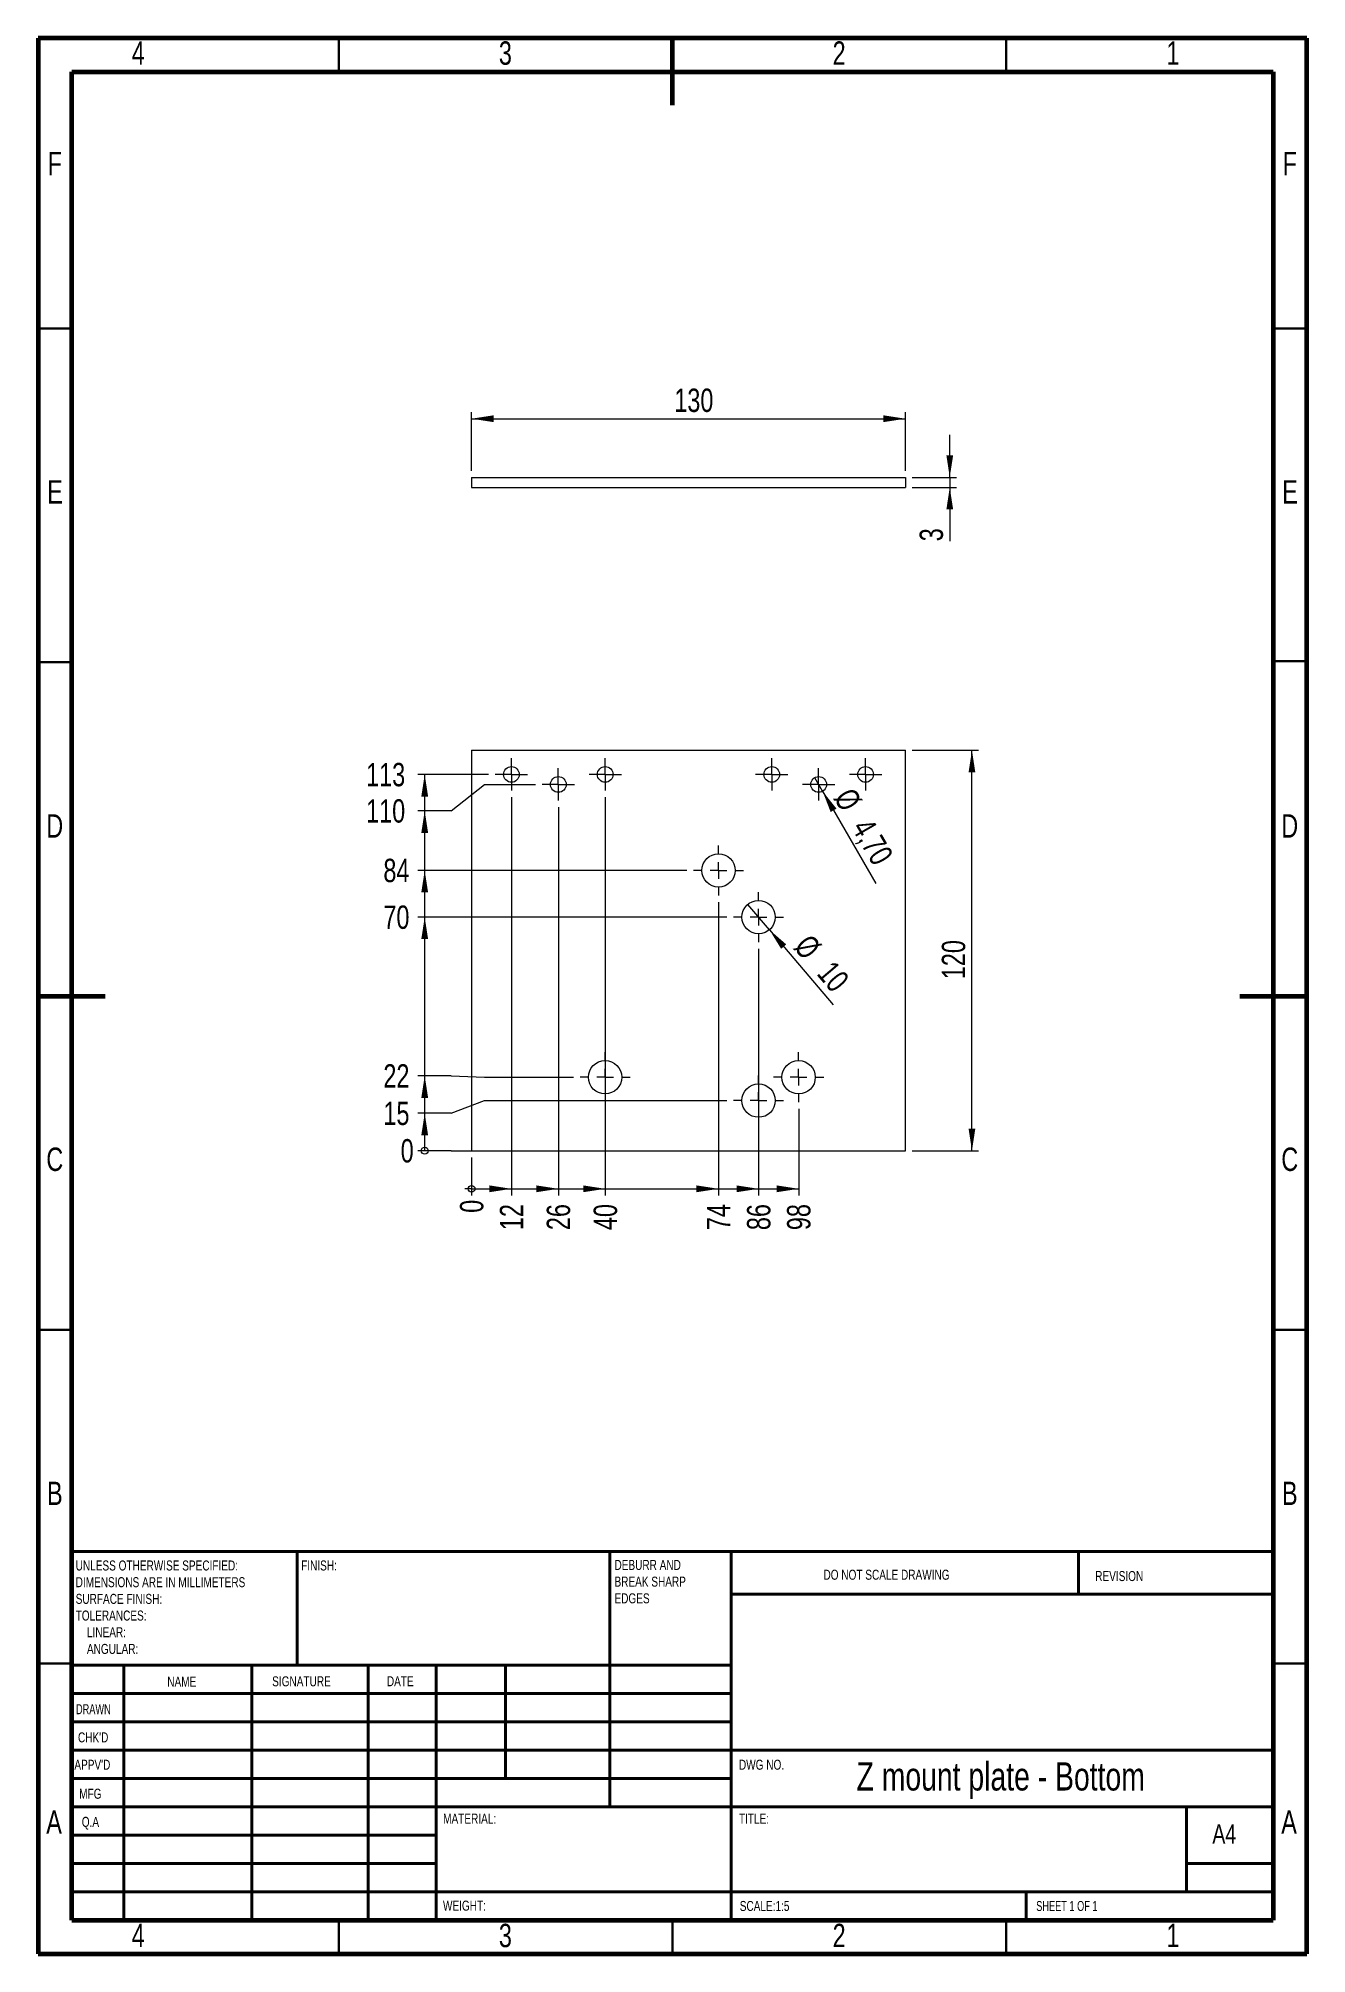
# Model space of a CAD drawing. Header units: millimetres. Extents: x 15 to 205, y 5 to 292.
import ezdxf

# ---------------------------------------------------------------- set-up
doc = ezdxf.new("R2010")
doc.units = ezdxf.units.MM
doc.styles.add('SLDTEXTSTYLE0', font='TXT', dxfattribs={"width": 0.75})
doc.styles.add('SLDTEXTSTYLE1', font='TXT', dxfattribs={"width": 0.686449})
doc.styles.add('SLDTEXTSTYLE2', font='TXT', dxfattribs={"width": 0.6875})
doc.dimstyles.new('SLDDIMSTYLE0', dxfattribs={"dimtxt": 3.5, "dimasz": 0.338667, "dimexe": 0, "dimexo": 0.0625, "dimgap": 0.875, "dimtad": 0, "dimtih": 1, "dimtoh": 1, "dimdec": 0, "dimlfac": 2, "dimrnd": 1e-09, "dimdsep": 46, "dimtxsty": 'SLDTEXTSTYLE0', "dimblk1": 'ORIGIN', "dimblk2": 'ORIGIN', "dimsah": 1, "dimcen": 0.09, "dimadec": 0, "dimazin": 2, "dimtfac": 1, "dimtdec": 0, "dimtofl": 0, "dimtmove": 0, "dimatfit": 3, "dimldrblk": 'ORIGIN', "dimfxl": 1, "dimfrac": 2, "dimtolj": 1, "dimtzin": 12, "dimarcsym": 0})
doc.dimstyles.new('SLDDIMSTYLE1', dxfattribs={"dimtxt": 3.5, "dimasz": 3.302, "dimexe": 0, "dimexo": 0.0625, "dimgap": 0.875, "dimtad": 0, "dimtih": 1, "dimtoh": 1, "dimlfac": 2, "dimrnd": 1e-09, "dimzin": 12, "dimdsep": 46, "dimtxsty": 'SLDTEXTSTYLE0', "dimsah": 1, "dimcen": 0.09, "dimadec": 0, "dimazin": 3, "dimtfac": 1, "dimtofl": 0, "dimtmove": 0, "dimatfit": 3, "dimfxl": 1, "dimfrac": 2, "dimtolj": 1, "dimtzin": 12, "dimarcsym": 0})
doc.dimstyles.new('SLDDIMSTYLE2', dxfattribs={"dimtxt": 3.5, "dimasz": 3.302, "dimexe": 0, "dimexo": 0.0625, "dimgap": 0.875, "dimtad": 0, "dimtih": 1, "dimtoh": 1, "dimdec": 0, "dimlfac": 2, "dimrnd": 1e-09, "dimzin": 12, "dimdsep": 46, "dimtxsty": 'SLDTEXTSTYLE0', "dimsah": 1, "dimcen": 0.09, "dimadec": 0, "dimazin": 3, "dimtfac": 1, "dimtdec": 0, "dimtofl": 0, "dimtmove": 0, "dimatfit": 3, "dimfxl": 1, "dimfrac": 2, "dimtolj": 1, "dimtzin": 12, "dimarcsym": 0})
doc.dimstyles.new('SLDDIMSTYLE3', dxfattribs={"dimtxt": 3.5, "dimasz": 3.302, "dimexe": 0, "dimexo": 0.0625, "dimgap": 0.875, "dimtad": 0, "dimtih": 1, "dimtoh": 1, "dimdec": 1, "dimlfac": 2, "dimrnd": 1e-09, "dimzin": 12, "dimdsep": 46, "dimtxsty": 'SLDTEXTSTYLE0', "dimsah": 1, "dimcen": 0.09, "dimadec": 0, "dimazin": 3, "dimtfac": 1, "dimtdec": 1, "dimtofl": 0, "dimtmove": 0, "dimatfit": 3, "dimfxl": 1, "dimfrac": 2, "dimtolj": 1, "dimtzin": 12, "dimarcsym": 0})
doc.dimstyles.new('SLDDIMSTYLE4', dxfattribs={"dimtxt": 3.5, "dimasz": 3.302, "dimexe": 0, "dimexo": 0.0625, "dimgap": 0.875, "dimtad": 1, "dimlfac": 2, "dimrnd": 1e-09, "dimzin": 12, "dimdsep": 46, "dimtxsty": 'SLDTEXTSTYLE0', "dimsah": 1, "dimcen": 0.09, "dimadec": 0, "dimazin": 3, "dimtfac": 1, "dimtofl": 0, "dimtmove": 0, "dimatfit": 3, "dimfxl": 1, "dimfrac": 2, "dimtolj": 1, "dimtzin": 12, "dimarcsym": 0})
doc.dimstyles.new('SLDDIMSTYLE5', dxfattribs={"dimtxt": 3.5, "dimasz": 3.302, "dimexe": 0, "dimexo": 0.0625, "dimgap": 0.875, "dimtad": 1, "dimlfac": 2, "dimrnd": 1e-09, "dimzin": 12, "dimdsep": 46, "dimtxsty": 'SLDTEXTSTYLE0', "dimblk1": 'NONE', "dimsah": 1, "dimcen": 0, "dimadec": 0, "dimazin": 3, "dimtfac": 1, "dimtmove": 0, "dimatfit": 3, "dimldrblk": 'NONE', "dimfxl": 1, "dimfrac": 2, "dimtolj": 1, "dimtzin": 12, "dimarcsym": 0})
doc.dimstyles.new('SLDDIMSTYLE6', dxfattribs={"dimtxt": 3.5, "dimasz": 3.302, "dimexe": 0, "dimexo": 0.0625, "dimgap": 0.875, "dimtad": 1, "dimlfac": 2, "dimrnd": 1e-09, "dimzin": 12, "dimdsep": 46, "dimtxsty": 'SLDTEXTSTYLE0', "dimsah": 1, "dimcen": 0.09, "dimadec": 0, "dimazin": 3, "dimtfac": 1, "dimtmove": 0, "dimatfit": 0, "dimfxl": 1, "dimfrac": 2, "dimtolj": 1, "dimtzin": 12, "dimarcsym": 0})

# ---------------------------------------------------------------- blocks, each defined once
blk = doc.blocks.new('SW_NOTE_0')
at = {"color": 0, "linetype": 'Continuous', "lineweight": 0, "char_height": 1.5, "attachment_point": 1, "style": 'SLDTEXTSTYLE0'}
for s, insert in [('UNLESS OTHERWISE SPECIFIED:', (0, 1.93)), ('DIMENSIONS ARE IN MILLIMETERS', (0, -0.57)), ('TOLERANCES:', (0, -5.57)), ('SURFACE FINISH:', (0, -3.07)), ('LINEAR:', (1.69, -8.07)), ('ANGULAR:', (1.69, -10.57))]:
    blk.add_mtext(s, dxfattribs=dict(at, insert=insert))
blk = doc.blocks.new('SW_NOTE_1')
at = {"color": 0, "linetype": 'Continuous', "lineweight": 0, "char_height": 1.5, "attachment_point": 1, "style": 'SLDTEXTSTYLE0'}
for s, insert in [('DEBURR AND', (0, 1.93)), ('BREAK SHARP', (0, -0.57)), ('EDGES', (0, -3.07))]:
    blk.add_mtext(s, dxfattribs=dict(at, insert=insert))
blk = doc.blocks.new('_ORIGIN')
at = {"color": 0, "linetype": 'ByBlock', "lineweight": -2}
blk.add_line((0, 0), (-1, 0), dxfattribs=at)
blk.add_circle((0, 0), 0.5, dxfattribs=at)
blk = doc.blocks.new('_D')
at = {"color": 7, "linetype": 'Continuous', "lineweight": 0}
for q in [(71.86, 125.32), (79.9, 125.32)]:
    blk.add_line((76.86, 125.32), q, dxfattribs=at)
at = {"color": 7, "linetype": 'Continuous', "lineweight": 0, "xscale": 1.016, "yscale": 1.016}
blk.add_blockref('_ORIGIN', (72.88, 125.32, 0.05), dxfattribs=at)
at = {"color": 7, "linetype": 'Continuous', "lineweight": 0, "insert": (69.28, 127.06), "char_height": 3.5, "attachment_point": 1, "style": 'SLDTEXTSTYLE0'}
blk.add_mtext('0', dxfattribs=at)
blk = doc.blocks.new('_D_1')
at = {"color": 7, "linetype": 'Continuous', "lineweight": 0}
for p, q in [((76.86, 130.93), (81.86, 132.82)), ((81.86, 132.82), (118.15, 132.82)), ((76.86, 130.93), (71.86, 130.93)), ((72.88, 125.32), (72.88, 130.93))]:
    blk.add_line(p, q, dxfattribs=at)
blk.add_solid([(72.88, 130.93), (72.37, 127.63), (73.39, 127.63)], dxfattribs=at)
at = {"color": 7, "linetype": 'Continuous', "lineweight": 0, "insert": (66.69, 132.67), "char_height": 3.5, "attachment_point": 1, "style": 'SLDTEXTSTYLE0'}
blk.add_mtext('15', dxfattribs=at)
blk = doc.blocks.new('_D_2')
at = {"color": 7, "linetype": 'Continuous', "lineweight": 0}
for p, q in [((76.86, 136.55), (71.86, 136.55)), ((72.88, 130.93), (72.88, 136.55)), ((76.86, 136.55), (81.86, 136.32)), ((81.86, 136.32), (95.15, 136.32))]:
    blk.add_line(p, q, dxfattribs=at)
blk.add_solid([(72.88, 136.55), (72.37, 133.24), (73.39, 133.24)], dxfattribs=at)
at = {"color": 7, "linetype": 'Continuous', "lineweight": 0, "insert": (66.69, 138.28), "char_height": 3.5, "attachment_point": 1, "style": 'SLDTEXTSTYLE0'}
blk.add_mtext('22', dxfattribs=at)
blk = doc.blocks.new('_D_3')
at = {"color": 7, "linetype": 'Continuous', "lineweight": 0}
for p, q in [((118.15, 160.32), (71.86, 160.32)), ((72.88, 136.55), (72.88, 160.32))]:
    blk.add_line(p, q, dxfattribs=at)
blk.add_solid([(72.88, 160.32), (72.37, 157.02), (73.39, 157.02)], dxfattribs=at)
at = {"color": 7, "linetype": 'Continuous', "lineweight": 0, "insert": (66.69, 162.06), "char_height": 3.5, "attachment_point": 1, "style": 'SLDTEXTSTYLE0'}
blk.add_mtext('70', dxfattribs=at)
blk = doc.blocks.new('_D_4')
at = {"color": 7, "linetype": 'Continuous', "lineweight": 0}
for p, q in [((112.15, 167.32), (71.86, 167.32)), ((72.88, 160.32), (72.88, 167.32))]:
    blk.add_line(p, q, dxfattribs=at)
blk.add_solid([(72.88, 167.32), (72.37, 164.02), (73.39, 164.02)], dxfattribs=at)
at = {"color": 7, "linetype": 'Continuous', "lineweight": 0, "insert": (66.69, 169.06), "char_height": 3.5, "attachment_point": 1, "style": 'SLDTEXTSTYLE0'}
blk.add_mtext('84', dxfattribs=at)
blk = doc.blocks.new('_D_5')
at = {"color": 7, "linetype": 'Continuous', "lineweight": 0}
for p, q in [((76.86, 176.25), (81.86, 180.2)), ((81.86, 180.2), (89.47, 180.2)), ((76.86, 176.25), (71.86, 176.25)), ((72.88, 167.32), (72.88, 176.25))]:
    blk.add_line(p, q, dxfattribs=at)
blk.add_solid([(72.88, 176.25), (72.37, 172.94), (73.39, 172.94)], dxfattribs=at)
at = {"color": 7, "linetype": 'Continuous', "lineweight": 0, "insert": (64.1, 177.98), "char_height": 3.5, "attachment_point": 1, "style": 'SLDTEXTSTYLE0'}
blk.add_mtext('110', dxfattribs=at)
blk = doc.blocks.new('_D_6')
at = {"color": 7, "linetype": 'Continuous', "lineweight": 0}
for p, q in [((82.45, 181.7), (71.86, 181.7)), ((72.88, 176.25), (72.88, 181.7))]:
    blk.add_line(p, q, dxfattribs=at)
blk.add_solid([(72.88, 181.7), (72.37, 178.39), (73.39, 178.39)], dxfattribs=at)
at = {"color": 7, "linetype": 'Continuous', "lineweight": 0, "insert": (64.1, 183.43), "char_height": 3.5, "attachment_point": 1, "style": 'SLDTEXTSTYLE0'}
blk.add_mtext('113', dxfattribs=at)
blk = doc.blocks.new('_D_7')
at = {"color": 7, "linetype": 'Continuous', "lineweight": 0}
blk.add_line((79.9, 124.32), (79.9, 118.59), dxfattribs=at)
at = {"color": 7, "linetype": 'Continuous', "lineweight": 0, "xscale": 1.016, "yscale": 1.016}
blk.add_blockref('_ORIGIN', (79.9, 119.61, 0.05), dxfattribs=at)
at = {"color": 7, "linetype": 'Continuous', "lineweight": 0, "insert": (78.16, 116.01), "char_height": 3.5, "attachment_point": 1, "rotation": 90, "style": 'SLDTEXTSTYLE0'}
blk.add_mtext('0', dxfattribs=at)
blk = doc.blocks.new('_D_8')
at = {"color": 7, "linetype": 'Continuous', "lineweight": 0}
for p, q in [((85.87, 178.27), (85.87, 118.59)), ((79.9, 119.61), (85.87, 119.61))]:
    blk.add_line(p, q, dxfattribs=at)
blk.add_solid([(85.87, 119.61), (82.57, 120.12), (82.57, 119.1)], dxfattribs=at)
at = {"color": 7, "linetype": 'Continuous', "lineweight": 0, "insert": (84.14, 113.42), "char_height": 3.5, "attachment_point": 1, "rotation": 90, "style": 'SLDTEXTSTYLE0'}
blk.add_mtext('12', dxfattribs=at)
blk = doc.blocks.new('_D_9')
at = {"color": 7, "linetype": 'Continuous', "lineweight": 0}
for p, q in [((92.9, 176.77), (92.9, 118.59)), ((85.87, 119.61), (92.9, 119.61))]:
    blk.add_line(p, q, dxfattribs=at)
blk.add_solid([(92.9, 119.61), (89.59, 120.12), (89.59, 119.1)], dxfattribs=at)
at = {"color": 7, "linetype": 'Continuous', "lineweight": 0, "insert": (91.16, 113.42), "char_height": 3.5, "attachment_point": 1, "rotation": 90, "style": 'SLDTEXTSTYLE0'}
blk.add_mtext('26', dxfattribs=at)
blk = doc.blocks.new('_D_10')
at = {"color": 7, "linetype": 'Continuous', "lineweight": 0}
for p, q in [((99.92, 178.27), (99.92, 118.59)), ((92.9, 119.61), (99.92, 119.61))]:
    blk.add_line(p, q, dxfattribs=at)
blk.add_solid([(99.92, 119.61), (96.62, 120.12), (96.62, 119.1)], dxfattribs=at)
at = {"color": 7, "linetype": 'Continuous', "lineweight": 0, "insert": (98.19, 113.42), "char_height": 3.5, "attachment_point": 1, "rotation": 90, "style": 'SLDTEXTSTYLE0'}
blk.add_mtext('40', dxfattribs=at)
blk = doc.blocks.new('_D_11')
at = {"color": 7, "linetype": 'Continuous', "lineweight": 0}
for p, q in [((116.9, 162.57), (116.9, 118.59)), ((99.92, 119.61), (116.9, 119.61))]:
    blk.add_line(p, q, dxfattribs=at)
blk.add_solid([(116.9, 119.61), (113.59, 120.12), (113.59, 119.1)], dxfattribs=at)
at = {"color": 7, "linetype": 'Continuous', "lineweight": 0, "insert": (115.16, 113.42), "char_height": 3.5, "attachment_point": 1, "rotation": 90, "style": 'SLDTEXTSTYLE0'}
blk.add_mtext('74', dxfattribs=at)
blk = doc.blocks.new('_D_12')
at = {"color": 7, "linetype": 'Continuous', "lineweight": 0}
for p, q in [((122.9, 155.57), (122.9, 118.59)), ((116.9, 119.61), (122.9, 119.61))]:
    blk.add_line(p, q, dxfattribs=at)
blk.add_solid([(122.9, 119.61), (119.59, 120.12), (119.59, 119.1)], dxfattribs=at)
at = {"color": 7, "linetype": 'Continuous', "lineweight": 0, "insert": (121.16, 113.42), "char_height": 3.5, "attachment_point": 1, "rotation": 90, "style": 'SLDTEXTSTYLE0'}
blk.add_mtext('86', dxfattribs=at)
blk = doc.blocks.new('_D_13')
at = {"color": 7, "linetype": 'Continuous', "lineweight": 0}
for p, q in [((128.9, 131.57), (128.9, 118.59)), ((122.9, 119.61), (128.9, 119.61))]:
    blk.add_line(p, q, dxfattribs=at)
blk.add_solid([(128.9, 119.61), (125.59, 120.12), (125.59, 119.1)], dxfattribs=at)
at = {"color": 7, "linetype": 'Continuous', "lineweight": 0, "insert": (127.16, 113.42), "char_height": 3.5, "attachment_point": 1, "rotation": 90, "style": 'SLDTEXTSTYLE0'}
blk.add_mtext('98', dxfattribs=at)
blk = doc.blocks.new('_D_14')
at = {"color": 7, "linetype": 'Continuous', "lineweight": 0}
for p, q in [((145.9, 185.32), (155.86, 185.32)), ((154.86, 125.32), (154.86, 185.32)), ((145.9, 125.32), (155.86, 125.32))]:
    blk.add_line(p, q, dxfattribs=at)
for points in [[(154.86, 185.32), (154.35, 182.02), (155.36, 182.02)], [(154.86, 125.32), (155.36, 128.62), (154.35, 128.62)]]:
    blk.add_solid(points, dxfattribs=at)
at = {"color": 7, "linetype": 'Continuous', "lineweight": 0, "insert": (150.34, 151.02), "char_height": 3.5, "attachment_point": 1, "rotation": 90, "style": 'SLDTEXTSTYLE0'}
blk.add_mtext('120', dxfattribs=at)
blk = doc.blocks.new('_D_15')
at = {"color": 7, "linetype": 'Continuous', "lineweight": 0}
for q in [(131.31, 181.21), (140.45, 165.38)]:
    blk.add_line((132.48, 179.18), q, dxfattribs=at)
blk.add_solid([(132.48, 179.18), (133.69, 176.07), (134.57, 176.57)], dxfattribs=at)
at = {"color": 7, "linetype": 'Continuous', "lineweight": 0, "char_height": 3.5, "attachment_point": 1, "rotation": 300, "style": 'SLDTEXTSTYLE0'}
for s, insert in [('%%c', (137.11, 179.99)), ('4,70', (139.79, 175.45))]:
    blk.add_mtext(s, dxfattribs=dict(at, insert=insert))
blk = doc.blocks.new('_NONE')
blk = doc.blocks.new('_D_16')
at = {"color": 7, "linetype": 'Continuous', "lineweight": 0}
for q in [(121.27, 162.23), (134.08, 147.19)]:
    blk.add_line((124.52, 158.42), q, dxfattribs=at)
blk.add_solid([(124.52, 158.42), (126.27, 155.57), (127.04, 156.23)], dxfattribs=at)
at = {"color": 7, "linetype": 'Continuous', "lineweight": 0, "char_height": 3.5, "attachment_point": 1, "rotation": 310.4142, "style": 'SLDTEXTSTYLE0'}
for s, insert in [('%%c', (130.69, 158.02)), ('10', (134.15, 154.04))]:
    blk.add_mtext(s, dxfattribs=dict(at, insert=insert))
blk = doc.blocks.new('SW_CENTERMARKSYMBOL_0')
at = {"color": 0, "linetype": 'Continuous', "lineweight": 0}
for p, q in [((0, 2.5), (0, 3.75)), ((-2.5, 0), (-3.75, 0)), ((0, 0), (-1.25, 0)), ((0, 0), (0, 1.25)), ((0, 0), (0, -1.25)), ((0, 0), (1.25, 0)), ((2.5, 0), (3.75, 0)), ((0, -2.5), (0, -3.75))]:
    blk.add_line(p, q, dxfattribs=at)
blk = doc.blocks.new('SW_CENTERMARKSYMBOL_1')
at = {"color": 0, "linetype": 'Continuous', "lineweight": 0}
for p, q in [((0, 2.5), (0, 3.75)), ((-2.5, 0), (-3.75, 0)), ((0, 0), (-1.25, 0)), ((0, 0), (0, 1.25)), ((0, 0), (0, -1.25)), ((0, 0), (1.25, 0)), ((2.5, 0), (3.75, 0)), ((0, -2.5), (0, -3.75))]:
    blk.add_line(p, q, dxfattribs=at)
blk = doc.blocks.new('SW_CENTERMARKSYMBOL_2')
at = {"color": 0, "linetype": 'Continuous', "lineweight": 0}
for p, q in [((0, 2.5), (0, 3.75)), ((-2.5, 0), (-3.75, 0)), ((0, 0), (-1.25, 0)), ((0, 0), (0, 1.25)), ((0, 0), (0, -1.25)), ((0, 0), (1.25, 0)), ((2.5, 0), (3.75, 0)), ((0, -2.5), (0, -3.75))]:
    blk.add_line(p, q, dxfattribs=at)
blk = doc.blocks.new('SW_CENTERMARKSYMBOL_3')
at = {"color": 0, "linetype": 'Continuous', "lineweight": 0}
for p, q in [((0, 2.5), (0, 3.75)), ((-2.5, 0), (-3.75, 0)), ((0, 0), (-1.25, 0)), ((0, 0), (0, 1.25)), ((0, 0), (0, -1.25)), ((0, 0), (1.25, 0)), ((2.5, 0), (3.75, 0)), ((0, -2.5), (0, -3.75))]:
    blk.add_line(p, q, dxfattribs=at)
blk = doc.blocks.new('SW_CENTERMARKSYMBOL_4')
at = {"color": 0, "linetype": 'Continuous', "lineweight": 0}
for p, q in [((0, 2.5), (0, 3.75)), ((-2.5, 0), (-3.75, 0)), ((0, 0), (-1.25, 0)), ((0, 0), (0, 1.25)), ((0, 0), (0, -1.25)), ((0, 0), (1.25, 0)), ((2.5, 0), (3.75, 0)), ((0, -2.5), (0, -3.75))]:
    blk.add_line(p, q, dxfattribs=at)
blk = doc.blocks.new('SW_CENTERMARKSYMBOL_5')
at = {"color": 0, "linetype": 'Continuous', "lineweight": 0}
for p, q in [((-1.25, 0), (-2.425, 0)), ((0, 0), (-1.25, 0)), ((0, 1.25), (0, 2.425)), ((0, 0), (0, 1.25)), ((0, 0), (0, -1.25)), ((0, 0), (1.25, 0)), ((1.25, 0), (2.425, 0)), ((0, -1.25), (0, -2.425))]:
    blk.add_line(p, q, dxfattribs=at)
blk = doc.blocks.new('SW_CENTERMARKSYMBOL_6')
at = {"color": 0, "linetype": 'Continuous', "lineweight": 0}
for p, q in [((-1.25, 0), (-2.425, 0)), ((0, 0), (-1.25, 0)), ((0, 1.25), (0, 2.425)), ((0, 0), (0, 1.25)), ((0, 0), (0, -1.25)), ((0, 0), (1.25, 0)), ((1.25, 0), (2.425, 0)), ((0, -1.25), (0, -2.425))]:
    blk.add_line(p, q, dxfattribs=at)
blk = doc.blocks.new('SW_CENTERMARKSYMBOL_7')
at = {"color": 0, "linetype": 'Continuous', "lineweight": 0}
for p, q in [((-1.25, 0), (-2.425, 0)), ((0, 0), (-1.25, 0)), ((0, 1.25), (0, 2.425)), ((0, 0), (0, 1.25)), ((0, 0), (0, -1.25)), ((0, 0), (1.25, 0)), ((1.25, 0), (2.425, 0)), ((0, -1.25), (0, -2.425))]:
    blk.add_line(p, q, dxfattribs=at)
blk = doc.blocks.new('SW_CENTERMARKSYMBOL_8')
at = {"color": 0, "linetype": 'Continuous', "lineweight": 0}
for p, q in [((-1.25, 0), (-2.425, 0)), ((0, 0), (-1.25, 0)), ((0, 1.25), (0, 2.425)), ((0, 0), (0, 1.25)), ((0, 0), (0, -1.25)), ((0, 0), (1.25, 0)), ((1.25, 0), (2.425, 0)), ((0, -1.25), (0, -2.425))]:
    blk.add_line(p, q, dxfattribs=at)
blk = doc.blocks.new('SW_CENTERMARKSYMBOL_9')
at = {"color": 0, "linetype": 'Continuous', "lineweight": 0}
for p, q in [((-1.25, 0), (-2.425, 0)), ((0, 0), (-1.25, 0)), ((0, 1.25), (0, 2.425)), ((0, 0), (0, 1.25)), ((0, 0), (0, -1.25)), ((0, 0), (1.25, 0)), ((1.25, 0), (2.425, 0)), ((0, -1.25), (0, -2.425))]:
    blk.add_line(p, q, dxfattribs=at)
blk = doc.blocks.new('SW_CENTERMARKSYMBOL_10')
at = {"color": 0, "linetype": 'Continuous', "lineweight": 0}
for p, q in [((-1.25, 0), (-2.425, 0)), ((0, 0), (-1.25, 0)), ((0, 1.25), (0, 2.425)), ((0, 0), (0, 1.25)), ((0, 0), (0, -1.25)), ((0, 0), (1.25, 0)), ((1.25, 0), (2.425, 0)), ((0, -1.25), (0, -2.425))]:
    blk.add_line(p, q, dxfattribs=at)
blk = doc.blocks.new('_D_17')
at = {"color": 7, "linetype": 'Continuous', "lineweight": 0}
for p, q in [((151.53, 226.21), (151.53, 232.56)), ((145.9, 226.21), (152.53, 226.21)), ((145.9, 224.71), (152.53, 224.71)), ((151.53, 226.21), (151.53, 224.71)), ((151.53, 224.71), (151.53, 216.63))]:
    blk.add_line(p, q, dxfattribs=at)
for points in [[(151.53, 226.21), (152.04, 229.51), (151.03, 229.51)], [(151.53, 224.71), (151.03, 221.41), (152.04, 221.41)]]:
    blk.add_solid(points, dxfattribs=at)
at = {"color": 7, "linetype": 'Continuous', "lineweight": 0, "insert": (147.02, 216.63), "char_height": 3.5, "attachment_point": 1, "rotation": 90, "style": 'SLDTEXTSTYLE0'}
blk.add_mtext('3', dxfattribs=at)
blk = doc.blocks.new('_D_18')
at = {"color": 7, "linetype": 'Continuous', "lineweight": 0}
for p, q in [((79.9, 227.21), (79.9, 236)), ((144.9, 227.21), (144.9, 236)), ((79.9, 235), (144.9, 235))]:
    blk.add_line(p, q, dxfattribs=at)
for points in [[(79.9, 235), (83.2, 234.49), (83.2, 235.51)], [(144.9, 235), (141.59, 235.51), (141.59, 234.49)]]:
    blk.add_solid(points, dxfattribs=at)
at = {"color": 7, "linetype": 'Continuous', "lineweight": 0, "insert": (110.27, 239.51), "char_height": 3.5, "attachment_point": 1, "style": 'SLDTEXTSTYLE0'}
blk.add_mtext('130', dxfattribs=at)

msp = doc.modelspace()

# ---------------------------------------------------------------- linework, layer by layer
at = {"color": 7, "linetype": 'Continuous', "lineweight": 60}
for p, q in [((205, 292), (15, 292)), ((15, 292), (15, 5)), ((110, 282), (110, 292)), ((205, 5), (205, 292)), ((20, 287), (200, 287)), ((20, 10), (20, 287)), ((200, 287), (200, 10)), ((15, 148.5), (25, 148.5)), ((195, 148.5), (205, 148.5)), ((20, 10), (200, 10)), ((15, 5), (205, 5))]:
    msp.add_line(p, q, dxfattribs=at)
at = {"color": 7, "linetype": 'Continuous', "lineweight": 30}
for p, q in [((60, 287), (60, 292)), ((160, 287), (160, 292)), ((20, 248.5), (15, 248.5)), ((200, 248.5), (205, 248.5)), ((20, 198.5), (15, 198.5)), ((200, 198.6509), (205, 198.6509)), ((20, 98.5), (15, 98.5)), ((200, 98.5), (205, 98.5)), ((20, 48.5), (15, 48.5)), ((200, 48.5), (205, 48.5)), ((60, 10), (60, 5)), ((110, 10), (110, 5)), ((160, 10), (160, 5))]:
    msp.add_line(p, q, dxfattribs=at)
at = {"color": 7, "linetype": 'Continuous', "lineweight": 15}
for p, q in [((79.8955, 226.2129), (144.8955, 226.2129)), ((79.8955, 226.2129), (79.8955, 224.7129)), ((79.8955, 224.7129), (144.8955, 224.7129)), ((144.8955, 226.2129), (144.8955, 224.7129)), ((79.8955, 185.3218), (144.8955, 185.3218)), ((79.8955, 185.3218), (79.8955, 125.3218)), ((144.8955, 125.3218), (144.8955, 185.3218)), ((79.8955, 125.3218), (144.8955, 125.3218))]:
    msp.add_line(p, q, dxfattribs=at)
at = {"color": 7, "linetype": 'Continuous', "lineweight": 40}
for p, q in [((20, 65.25), (200, 65.25)), ((20, 65.25), (20, 10)), ((53.8, 48.25), (53.8, 65.25)), ((100.6, 65.25), (100.6, 27)), ((118.8, 65.25), (118.8, 10)), ((170.8, 58.875), (170.8, 65.25)), ((200, 58.875), (118.8, 58.875)), ((118.8, 48.25), (20, 48.25)), ((27.8, 48.25), (27.8, 10)), ((46.991, 48.25), (46.991, 10)), ((64.3989, 48.25), (64.3989, 10)), ((74.6, 10), (74.6, 48.25)), ((85, 31.25), (85, 48.25)), ((118.8, 44), (20, 44)), ((118.8, 39.75), (20, 39.75)), ((200, 35.5), (20, 35.5)), ((118.8, 31.25), (20, 31.25)), ((74.6, 27), (20, 27)), ((74.6, 27), (200, 27)), ((187, 14.25), (187, 27)), ((74.6, 22.7499), (20, 22.7499)), ((74.6, 18.5), (20, 18.5)), ((200, 18.5), (187, 18.5)), ((20, 14.25), (200, 14.25)), ((163, 10), (163, 14.25))]:
    msp.add_line(p, q, dxfattribs=at)
at = {"color": 7, "linetype": 'Continuous', "lineweight": 15}
for centre, radius in [((85.8705, 181.6968), 1.175), ((92.8955, 180.1968), 1.175), ((99.9205, 181.6968), 1.175), ((124.8705, 181.6968), 1.175), ((131.8955, 180.1968), 1.175), ((138.9205, 181.6968), 1.175), ((116.8955, 167.3218), 2.5), ((122.8955, 160.3218), 2.5), ((99.8955, 136.3218), 2.5), ((128.8955, 136.3218), 2.5), ((122.8955, 132.8218), 2.5)]:
    msp.add_circle(centre, radius, dxfattribs=at)

# ---------------------------------------------------------------- block references
at = {"color": 7, "linetype": 'Continuous', "lineweight": 0}
for name, p in [('SW_CENTERMARKSYMBOL_8', (85.8705, 181.6968)), ('SW_CENTERMARKSYMBOL_9', (99.9205, 181.6968)), ('SW_CENTERMARKSYMBOL_5', (124.8705, 181.6968)), ('SW_CENTERMARKSYMBOL_6', (138.9205, 181.6968)), ('SW_CENTERMARKSYMBOL_10', (92.8955, 180.1968)), ('SW_CENTERMARKSYMBOL_7', (131.8955, 180.1968)), ('SW_CENTERMARKSYMBOL_0', (116.8955, 167.3218)), ('SW_CENTERMARKSYMBOL_3', (122.8955, 160.3218)), ('SW_CENTERMARKSYMBOL_2', (99.8955, 136.3218)), ('SW_CENTERMARKSYMBOL_1', (128.8955, 136.3218)), ('SW_CENTERMARKSYMBOL_4', (122.8955, 132.8218)), ('SW_NOTE_0', (20.5937, 61.9874)), ('SW_NOTE_1', (101.3092, 62.0695))]:
    msp.add_blockref(name, p, dxfattribs=at)

# ---------------------------------------------------------------- texts
for s, insert, char_height, attachment_point, style in [('4', (29.9648, 291.5383), 3.5, 2, 'SLDTEXTSTYLE0'), ('3', (84.9648, 291.5383), 3.5, 2, 'SLDTEXTSTYLE0'), ('2', (134.9648, 291.5383), 3.5, 2, 'SLDTEXTSTYLE0'), ('1', (184.9648, 291.5383), 3.5, 2, 'SLDTEXTSTYLE0'), ('F', (17.4635, 274.9793), 3.5, 2, 'SLDTEXTSTYLE0'), ('F', (202.4635, 274.9793), 3.5, 2, 'SLDTEXTSTYLE0'), ('E', (17.5061, 225.7883), 3.5, 2, 'SLDTEXTSTYLE0'), ('E', (202.5061, 225.7883), 3.5, 2, 'SLDTEXTSTYLE0'), ('D', (17.4599, 175.7293), 3.5, 2, 'SLDTEXTSTYLE0'), ('D', (202.4599, 175.7293), 3.5, 2, 'SLDTEXTSTYLE0'), ('C', (17.4635, 125.7883), 3.5, 2, 'SLDTEXTSTYLE0'), ('C', (202.4635, 125.7883), 3.5, 2, 'SLDTEXTSTYLE0'), ('B', (17.4733, 75.7293), 3.5, 2, 'SLDTEXTSTYLE0'), ('B', (202.4733, 75.7293), 3.5, 2, 'SLDTEXTSTYLE0'), ('FINISH:', (54.3713, 63.9193), 1.5, 1, 'SLDTEXTSTYLE0'), ('DO NOT SCALE DRAWING', (132.6146, 62.533), 1.5, 1, 'SLDTEXTSTYLE0'), ('REVISION', (173.3276, 62.3349), 1.5, 1, 'SLDTEXTSTYLE0'), ('NAME', (34.3222, 46.5015), 1.5, 1, 'SLDTEXTSTYLE0'), ('SIGNATURE', (50.0336, 46.5618), 1.5, 1, 'SLDTEXTSTYLE0'), ('DATE', (67.2147, 46.5762), 1.5, 1, 'SLDTEXTSTYLE0'), ('DRAWN', (20.6434, 42.3848), 1.5, 1, 'SLDTEXTSTYLE1'), ("CHK'D", (20.9392, 38.1619), 1.5, 1, 'SLDTEXTSTYLE0'), ("APPV'D", (20.4017, 34.0659), 1.5, 1, 'SLDTEXTSTYLE0'), ('DWG NO.', (119.953, 34.0659), 1.5, 1, 'SLDTEXTSTYLE0'), ('Z mount plate - Bottom', (159.1652, 33.6858), 4.233333, 2, 'SLDTEXTSTYLE0'), ('MFG', (21.124, 29.7158), 1.5, 1, 'SLDTEXTSTYLE0'), ('A', (17.3602, 26.4793), 3.5, 2, 'SLDTEXTSTYLE0'), ('MATERIAL:', (75.6459, 25.9861), 1.5, 1, 'SLDTEXTSTYLE0'), ('TITLE:', (119.953, 25.9861), 1.5, 1, 'SLDTEXTSTYLE0'), ('A', (202.3602, 26.4793), 3.5, 2, 'SLDTEXTSTYLE0'), ('Q.A', (21.509, 25.5047), 1.5, 1, 'SLDTEXTSTYLE0'), ('A4', (190.8712, 24.4064), 2.91042, 1, 'SLDTEXTSTYLE0'), ('WEIGHT:', (75.6178, 12.9493), 1.4986, 1, 'SLDTEXTSTYLE0'), ('SCALE:1:5', (120.074, 12.9001), 1.5, 1, 'SLDTEXTSTYLE0'), ('SHEET 1 OF 1', (164.4783, 12.9001), 1.5, 1, 'SLDTEXTSTYLE2'), ('4', (29.9648, 9.4793), 3.5, 2, 'SLDTEXTSTYLE0'), ('3', (84.9648, 9.4793), 3.5, 2, 'SLDTEXTSTYLE0'), ('2', (134.9648, 9.4793), 3.5, 2, 'SLDTEXTSTYLE0'), ('1', (184.9648, 9.4793), 3.5, 2, 'SLDTEXTSTYLE0')]:
    msp.add_mtext(s, dxfattribs=dict(at, insert=insert, char_height=char_height, attachment_point=attachment_point, style=style))

# ---------------------------------------------------------------- dimensions: what is measured, and where the dimension line sits
dim = msp.add_linear_dim(base=(144.8955, 235.0012), p1=(79.8955, 226.2129), p2=(144.8955, 226.2129), dimstyle='SLDDIMSTYLE4', dxfattribs=at)
dim.commit()
dim.dimension.update_dxf_attribs({"geometry": '_D_18', "text_midpoint": (114.153, 235.0012), "dimtype": 160})
for base, p1, p2, dimstyle, picture, middle in [((151.5343, 224.7129), (144.8955, 226.2129), (144.8955, 224.7129), 'SLDDIMSTYLE6', '_D_17', (151.5343, 217.9276)), ((154.8563, 185.3218), (144.8955, 125.3218), (144.8955, 185.3218), 'SLDDIMSTYLE4', '_D_14', (154.8563, 154.8998))]:
    dim = msp.add_linear_dim(base=base, p1=p1, p2=p2, angle=90, dimstyle=dimstyle, dxfattribs=at)
    dim.commit()
    dim.dimension.update_dxf_attribs({"geometry": picture, "text_midpoint": middle, "dimtype": 160})
for feature_location, offset, dtype, origin, dimstyle, picture, middle in [((83.4455, 181.6968, 0.05), (-11.5842, 0), 0, (79.8955, 125.3218, 0.05), 'SLDDIMSTYLE2', '_D_6', (67.9822, 181.6968)), ((90.4705, 180.1968, 0.05), (-18.6092, -3.95), 0, (79.8955, 125.3218, 0.05), 'SLDDIMSTYLE2', '_D_5', (67.9822, 176.2468)), ((85.8705248683, 179.2718185352, 0.05), (0, -60.6777559326), 1, (79.8955248683, 125.3218185352, 0.05), 'SLDDIMSTYLE3', '_D_8', (85.8705248683, 116.0079514091)), ((99.9205, 179.2718, 0.05), (0, -60.6778), 1, (79.8955, 125.3218, 0.05), 'SLDDIMSTYLE2', '_D_10', (99.9205, 116.008)), ((92.8955, 177.7718, 0.05), (0, -59.1778), 1, (79.8955, 125.3218, 0.05), 'SLDDIMSTYLE1', '_D_9', (92.8955, 116.008)), ((113.1455, 167.3218, 0.05), (-41.2842, 0), 0, (79.8955, 125.3218, 0.05), 'SLDDIMSTYLE1', '_D_4', (69.2753, 167.3218)), ((119.1455, 160.3218, 0.05), (-47.2842, 0), 0, (79.8955, 125.3218, 0.05), 'SLDDIMSTYLE1', '_D_3', (69.2753, 160.3218)), ((116.8955, 163.5718, 0.05), (0, -44.9778), 1, (79.8955, 125.3218, 0.05), 'SLDDIMSTYLE1', '_D_11', (116.8955, 116.008)), ((122.8955, 156.5718, 0.05), (0, -37.9778), 1, (79.8955, 125.3218, 0.05), 'SLDDIMSTYLE1', '_D_12', (122.8955, 116.008)), ((96.1455, 136.3218, 0.05), (-24.2842, 0.2236), 0, (79.8955, 125.3218, 0.05), 'SLDDIMSTYLE1', '_D_2', (69.2753, 136.5454)), ((119.1455, 132.8218, 0.05), (-47.2842, -1.8882), 0, (79.8955, 125.3218, 0.05), 'SLDDIMSTYLE1', '_D_1', (69.2753, 130.9336)), ((128.8955, 132.5718, 0.05), (0, -13.9778), 1, (79.8955, 125.3218, 0.05), 'SLDDIMSTYLE1', '_D_13', (128.8955, 116.008)), ((79.8955248683, 125.3218185352, 0.05), (-8.0341531558, 0), 0, (79.8955248683, 125.3218185352, 0.05), 'SLDDIMSTYLE0', '_D', (70.5683161158, 125.3218185352)), ((79.8955248683, 125.3218185352, 0.05), (0, -6.7277559326), 1, (79.8955248683, 125.3218185352, 0.05), 'SLDDIMSTYLE0', '_D_7', (79.8955248683, 117.3010070059))]:
    dim = msp.add_ordinate_dim(feature_location=feature_location, offset=offset, dtype=dtype, origin=origin, dimstyle=dimstyle, dxfattribs=at)
    dim.commit()
    dim.dimension.update_dxf_attribs({"geometry": picture, "text_midpoint": middle})
for p1, p2, picture, middle in [((131.308, 181.2144), (132.483, 179.1792), '_D_15', (137.0495, 171.2699)), ((121.2748, 162.2253), (124.5163, 158.4184), '_D_16', (130.8907, 150.9323))]:
    dim = msp.add_diameter_dim_2p(p1=p1, p2=p2, dimstyle='SLDDIMSTYLE5', dxfattribs=at)
    dim.commit()
    dim.dimension.update_dxf_attribs({"geometry": picture, "text_midpoint": middle, "dimtype": 163})

doc.saveas('drawing.dxf')
